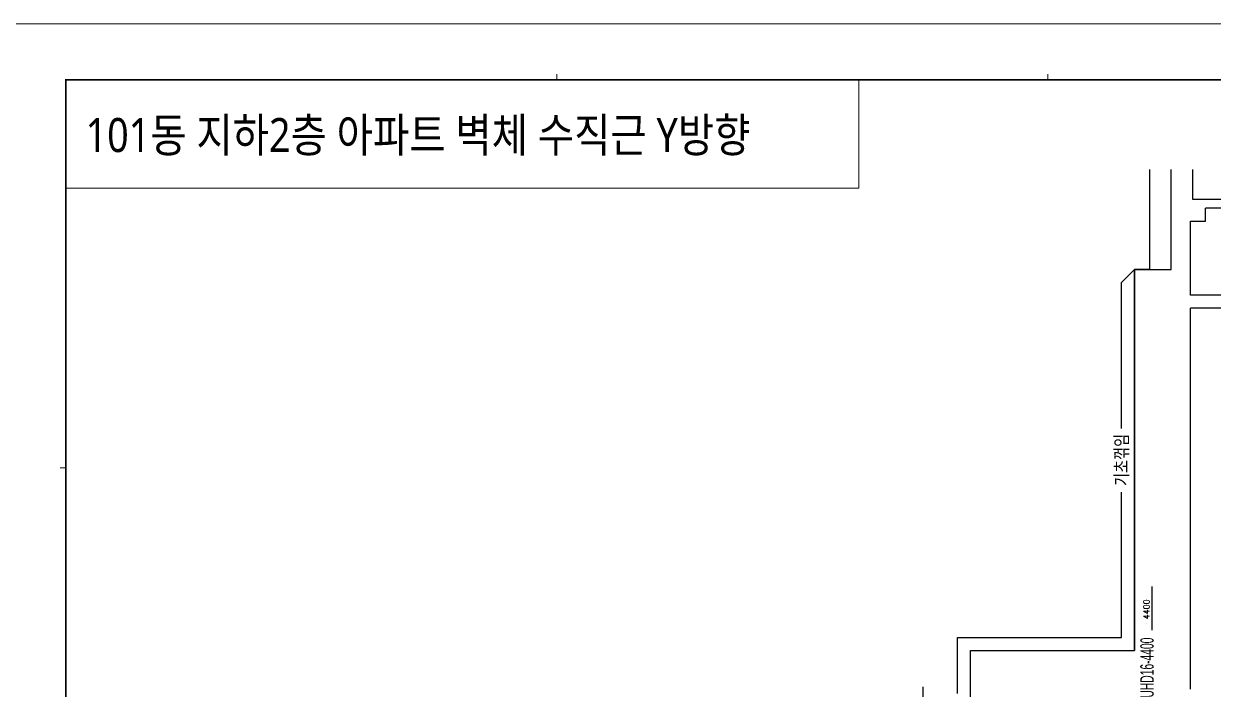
# Model space of a CAD drawing. Header units: millimetres. Extents: x 317501 to 2277231, y -321722 to 1186893.
# Drawn here: x 473995 to 501557, y -223660 to -208244 of the extents above; entities that cross this region are included whole.
import ezdxf
from ezdxf.enums import TextEntityAlignment as Align

# ---------------------------------------------------------------- set-up
doc = ezdxf.new("R2010")
doc.units = ezdxf.units.MM
doc.header["$LTSCALE"] = 57
for name, color, linetype in [('DIM', 7, 'Continuous'), ('LEADER', 7, 'Continuous'), ('RP_TAG', 7, 'Continuous'), ('XS-기초$0$기초연단', 3, 'Continuous'), ('XTAG', 7, 'Continuous')]:
    doc.layers.add(name, color=color, linetype=linetype)
doc.layers.add('XTITLE', color=22, linetype='Continuous', lineweight=0)
doc.layers.add('벽부호', color=3, linetype='Continuous', lineweight=0)
doc.styles.add('RPWK1', font='arial.ttf', dxfattribs={"bigfont": 'whgtxt.shx'})
doc.styles.add('RPWK2', font='romans.shx', dxfattribs={"bigfont": 'whgtxt.shx'})
doc.styles.add('돋움', font='malgun.ttf')
doc.styles.add('돋음', font='Dotum.ttf')

# ---------------------------------------------------------------- blocks, each defined once
blk = doc.blocks.new('dhs_sheet2e')
at = {"color": 7}
for p, q in [((20500.6, 57331.7), (20500.6, 57531.5)), ((38004.8, 57331.7), (38004.8, 57531.5)), ((2996.4, 43498.2), (2796.7, 43498.2))]:
    blk.add_line(p, q, dxfattribs=at)
blk.add_lwpolyline([(84000, 0), (84000, 59329.4), (0, 59329.4), (0, 0)], close=True, dxfattribs=at)
at = {"color": 30, "const_width": 64.9}
blk.add_lwpolyline([(81003.6, 57331.7), (2996.4, 57331.7), (2996.4, 1997.6), (81003.6, 1997.6)], close=True, dxfattribs=at)
blk = doc.blocks.new('ASGARAE')
at = {"color": 255, "xscale": 0.75, "yscale": 0.75, "zscale": 0.75}
blk.add_blockref('dhs_sheet2e', (0, -44497), dxfattribs=at)
blk = doc.blocks.new('XDFHSDHSTHS')
at = {"layer": 'DIM', "color": 5}
for p, q in [((-5260, 9575), (-5260, 11892)), ((-4760, 11195), (-4760, 11892)), ((4215, 11195), (-4760, 11195)), ((100, 10995), (-4460, 10995)), ((-4460, 10695), (-4460, 10995)), ((-4810, 8975), (-4810, 10695)), ((-4810, 10695), (-4460, 10695)), ((-6110, 9575), (-5260, 9575)), ((-6110, 750), (-6110, 9575)), ((4215, 8975), (-4810, 8975)), ((1790, 8675), (-4810, 8675)), ((-4810, -150), (-4810, 8675)), ((-9910, 750), (-6110, 750)), ((-9910, -8410), (-9910, 750))]:
    blk.add_line(p, q, dxfattribs=at)
at = {"layer": 'XS-기초$0$기초연단'}
for p, q in [((-5760, 11892), (-5760, 9575)), ((-5760, 9575), (-6110, 9575)), ((-6110, 9575), (-6110, 750))]:
    blk.add_line(p, q, dxfattribs=at)
blk = doc.blocks.new('*U1550', base_point=(500022.8123, -225620.4623))
at = {"layer": 'RP_TAG', "color": 0, "linetype": 'Continuous', "ltscale": 100}
blk.add_circle((500022.811288, -225342.4623), 279, dxfattribs=at)
at = {"layer": 'RP_TAG', "color": 0, "linetype": 'Continuous', "ltscale": 100, "style": 'RPWK1', "width": 0.55}
for s, p in [('EW1: 10-*UHD16-4400', (500022.809776, -224939.4623)), ('4400', (500487.809776, -224939.46064))]:
    blk.add_text(s, height=310, rotation=90.0002104601, dxfattribs=at).set_placement(p, align=Align.MIDDLE_LEFT)
at = {"layer": 'RP_TAG', "color": 0, "linetype": 'Continuous', "ltscale": 100, "style": 'RPWK1', "oblique": 359.9999999951, "width": 0.5}
blk.add_text('3', height=310, rotation=90.0002104552, dxfattribs=at).set_placement((500022.811288, -225342.4623), align=Align.MIDDLE_CENTER)

msp = doc.modelspace()

# ---------------------------------------------------------------- linework, layer by layer
at = {"layer": 'LEADER'}
for p, q in [((499432.4, -222459.7), (499432.4, -219092)), ((495632.4, -223759.7), (495632.4, -222459.7)), ((495632.4, -222459.7), (499432.4, -222459.7))]:
    msp.add_line(p, q, dxfattribs=at)
msp.add_lwpolyline([(499432.4, -217623.2), (499432.4, -214234.7), (499732.4, -213934.7)], dxfattribs=at)
at = {"layer": 'RP_TAG', "color": 250, "linetype": 'Continuous', "ltscale": 100}
msp.add_line((500022.8, -222146.9), (500022.8, -222146.9), dxfattribs=at)
at = {"layer": 'RP_TAG', "color": 1, "linetype": 'Continuous', "ltscale": 100}
for points in [[(500145.4, -222292.6), (500145.4, -221282.3)], [(494482.2, -224617.8), (494840, -224617.8), (494840, -223607.7)]]:
    msp.add_lwpolyline(points, dxfattribs=at)
at = {"layer": 'XTITLE', "color": 3, "ltscale": 2}
msp.add_lwpolyline([(474968.6, -209542.5), (493342.1, -209542.5), (493342.1, -212053.8), (474968.6, -212053.8)], close=True, dxfattribs=at)

# ---------------------------------------------------------------- block references
at = {"layer": 'RP_TAG', "color": 171, "linetype": 'Continuous', "ltscale": 1.86612e-317}
msp.add_blockref('*U1550', (500022.8, -225620.5), dxfattribs=at)
at = {"layer": 'XTAG', "color": 4}
msp.add_blockref('XDFHSDHSTHS', (505842.4, -223509.7), dxfattribs=at)
at = {"layer": '벽부호', "color": 4, "xscale": 0.8666666632494344, "yscale": 0.8666666632494344, "zscale": 0.8666666632494344}
msp.add_blockref('ASGARAE', (473020.9, -208244.1), dxfattribs=at)

# ---------------------------------------------------------------- texts
at = {"layer": 'RP_TAG', "color": 2, "linetype": 'Continuous', "ltscale": 100, "style": 'RPWK2'}
msp.add_text('4400', height=135.02, rotation=90.00021, dxfattribs=at).set_placement((500118.2, -221809.6), align=Align.BOTTOM_CENTER)
at = {"layer": 'XTITLE', "color": 2, "style": '돋움', "width": 0.85}
msp.add_text('101동 지하2층 아파트 벽체 수직근 Y방향', height=788.811, dxfattribs=at).set_placement((475427, -210821.2), align=Align.MIDDLE_LEFT)
at = {"layer": '벽부호', "style": '돋음', "width": 0.8}
msp.add_text('기초꺾임', height=300, rotation=90, dxfattribs=at).set_placement((499432.4, -218347.2), align=Align.MIDDLE_CENTER)

doc.saveas('drawing.dxf')
